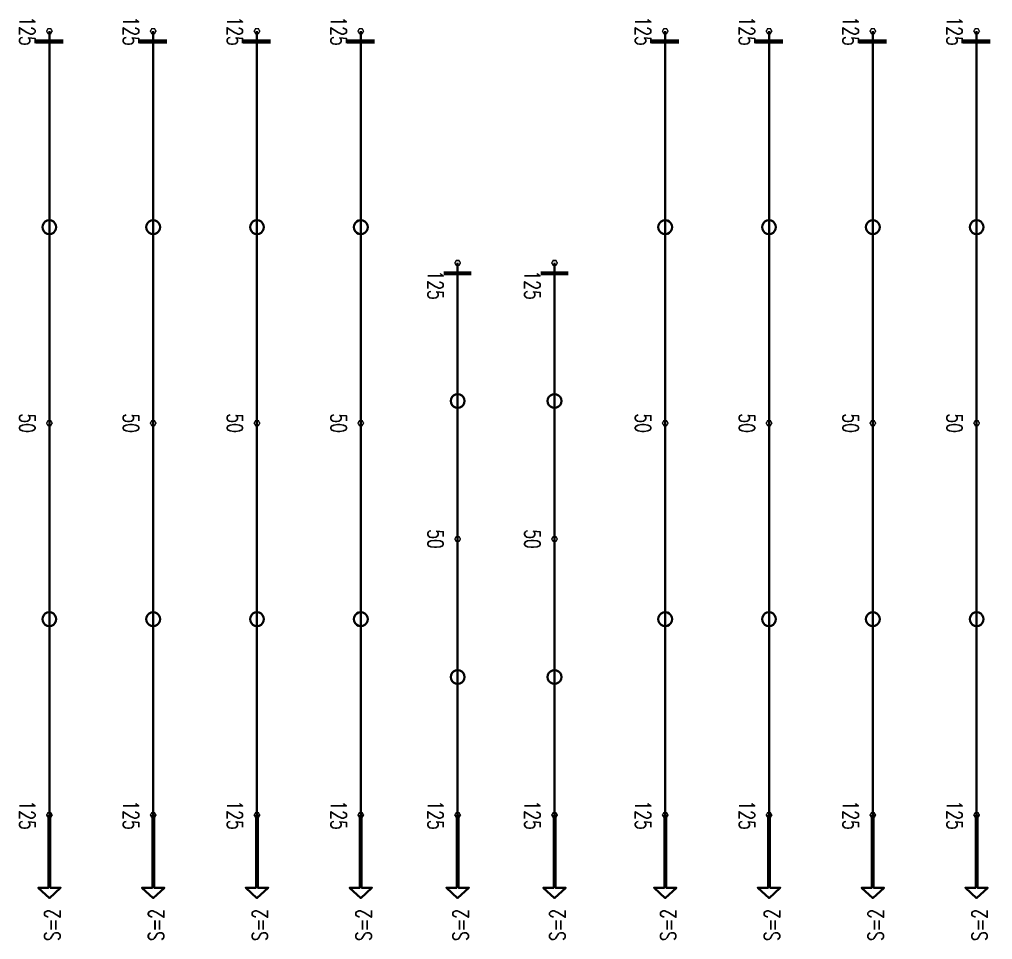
# Model space of a CAD drawing. Header units: millimetres. Extents: x 130150 to 587758, y -25561 to 50684.
# Drawn here: x 537668 to 551730, y 6472 to 19769 of the extents above; entities that cross this region are included whole.
import ezdxf

# ---------------------------------------------------------------- set-up
doc = ezdxf.new("R2010")
doc.units = ezdxf.units.MM
doc.layers.add('Current plane_Column', color=7, linetype='Continuous', true_color=0x4b00ff)
doc.layers.add('NDC_S-TENDON', color=6, linetype='Continuous', lineweight=35)
doc.layers.add('NDC_S_ANNO', color=7, linetype='Continuous', lineweight=20)
doc.styles.add('NDC_ANNO', font='', dxfattribs={"width": 0.8})
doc.styles.get('NDC_ANNO').set_extended_font_data('Dotum')

# ---------------------------------------------------------------- blocks, each defined once
blk = doc.blocks.new('HTB TDY')
at = {"layer": 'NDC_S-TENDON', "linetype": 'Continuous'}
for points, elevation in [([(29390, 10100, 20, 20, 0), (29370, 10135, 20, 20, 0), (29330, 10135, 20, 20, 0), (29310, 10100, 20, 20, 0), (29330, 10065, 20, 20, 0), (29370, 10065, 20, 20, 0)], 3575), ([(29390, 10100, 20, 20, 0), (29370, 10135, 20, 20, 0), (29330, 10135, 20, 20, 0), (29310, 10100, 20, 20, 0), (29330, 10065, 20, 20, 0), (29370, 10065, 20, 20, 0)], 3575), ([(30890, 10100, 20, 20, 0), (30870, 10135, 20, 20, 0), (30830, 10135, 20, 20, 0), (30810, 10100, 20, 20, 0), (30830, 10065, 20, 20, 0), (30870, 10065, 20, 20, 0)], 3575), ([(30890, 10100, 20, 20, 0), (30870, 10135, 20, 20, 0), (30830, 10135, 20, 20, 0), (30810, 10100, 20, 20, 0), (30830, 10065, 20, 20, 0), (30870, 10065, 20, 20, 0)], 3575), ([(30890, 10100, 20, 20, 0), (30870, 10135, 20, 20, 0), (30830, 10135, 20, 20, 0), (30810, 10100, 20, 20, 0), (30830, 10065, 20, 20, 0), (30870, 10065, 20, 20, 0)], 3575), ([(30890, 10100, 20, 20, 0), (30870, 10135, 20, 20, 0), (30830, 10135, 20, 20, 0), (30810, 10100, 20, 20, 0), (30830, 10065, 20, 20, 0), (30870, 10065, 20, 20, 0)], 3575), ([(32390, 10100, 20, 20, 0), (32370, 10135, 20, 20, 0), (32330, 10135, 20, 20, 0), (32310, 10100, 20, 20, 0), (32330, 10065, 20, 20, 0), (32370, 10065, 20, 20, 0)], 3575), ([(32390, 10100, 20, 20, 0), (32370, 10135, 20, 20, 0), (32330, 10135, 20, 20, 0), (32310, 10100, 20, 20, 0), (32330, 10065, 20, 20, 0), (32370, 10065, 20, 20, 0)], 3575), ([(33890, 10100, 20, 20, 0), (33870, 10135, 20, 20, 0), (33830, 10135, 20, 20, 0), (33810, 10100, 20, 20, 0), (33830, 10065, 20, 20, 0), (33870, 10065, 20, 20, 0)], 3575), ([(33890, 10100, 20, 20, 0), (33870, 10135, 20, 20, 0), (33830, 10135, 20, 20, 0), (33810, 10100, 20, 20, 0), (33830, 10065, 20, 20, 0), (33870, 10065, 20, 20, 0)], 3575), ([(38290, 10100, 20, 20, 0), (38270, 10135, 20, 20, 0), (38230, 10135, 20, 20, 0), (38210, 10100, 20, 20, 0), (38230, 10065, 20, 20, 0), (38270, 10065, 20, 20, 0)], 3575), ([(38290, 10100, 20, 20, 0), (38270, 10135, 20, 20, 0), (38230, 10135, 20, 20, 0), (38210, 10100, 20, 20, 0), (38230, 10065, 20, 20, 0), (38270, 10065, 20, 20, 0)], 3575), ([(39790, 10100, 20, 20, 0), (39770, 10135, 20, 20, 0), (39730, 10135, 20, 20, 0), (39710, 10100, 20, 20, 0), (39730, 10065, 20, 20, 0), (39770, 10065, 20, 20, 0)], 3575), ([(39790, 10100, 20, 20, 0), (39770, 10135, 20, 20, 0), (39730, 10135, 20, 20, 0), (39710, 10100, 20, 20, 0), (39730, 10065, 20, 20, 0), (39770, 10065, 20, 20, 0)], 3575), ([(41290, 10100, 20, 20, 0), (41270, 10135, 20, 20, 0), (41230, 10135, 20, 20, 0), (41210, 10100, 20, 20, 0), (41230, 10065, 20, 20, 0), (41270, 10065, 20, 20, 0)], 3575), ([(41290, 10100, 20, 20, 0), (41270, 10135, 20, 20, 0), (41230, 10135, 20, 20, 0), (41210, 10100, 20, 20, 0), (41230, 10065, 20, 20, 0), (41270, 10065, 20, 20, 0)], 3575), ([(42790, 10100, 20, 20, 0), (42770, 10135, 20, 20, 0), (42730, 10135, 20, 20, 0), (42710, 10100, 20, 20, 0), (42730, 10065, 20, 20, 0), (42770, 10065, 20, 20, 0)], 3575), ([(42790, 10100, 20, 20, 0), (42770, 10135, 20, 20, 0), (42730, 10135, 20, 20, 0), (42710, 10100, 20, 20, 0), (42730, 10065, 20, 20, 0), (42770, 10065, 20, 20, 0)], 3575), ([(35290, 6750, 20, 20, 0), (35270, 6785, 20, 20, 0), (35230, 6785, 20, 20, 0), (35210, 6750, 20, 20, 0), (35230, 6715, 20, 20, 0), (35270, 6715, 20, 20, 0)], 3575), ([(35290, 6750, 20, 20, 0), (35270, 6785, 20, 20, 0), (35230, 6785, 20, 20, 0), (35210, 6750, 20, 20, 0), (35230, 6715, 20, 20, 0), (35270, 6715, 20, 20, 0)], 3575), ([(36690, 6750, 20, 20, 0), (36670, 6785, 20, 20, 0), (36630, 6785, 20, 20, 0), (36610, 6750, 20, 20, 0), (36630, 6715, 20, 20, 0), (36670, 6715, 20, 20, 0)], 3575), ([(36690, 6750, 20, 20, 0), (36670, 6785, 20, 20, 0), (36630, 6785, 20, 20, 0), (36610, 6750, 20, 20, 0), (36630, 6715, 20, 20, 0), (36670, 6715, 20, 20, 0)], 3575), ([(29390, 4435, 20, 20, 0), (29370, 4470, 20, 20, 0), (29330, 4470, 20, 20, 0), (29310, 4435, 20, 20, 0), (29330, 4400, 20, 20, 0), (29370, 4400, 20, 20, 0)], 3500), ([(29390, 4435, 20, 20, 0), (29370, 4470, 20, 20, 0), (29330, 4470, 20, 20, 0), (29310, 4435, 20, 20, 0), (29330, 4400, 20, 20, 0), (29370, 4400, 20, 20, 0)], 3500), ([(30890, 4435, 20, 20, 0), (30870, 4470, 20, 20, 0), (30830, 4470, 20, 20, 0), (30810, 4435, 20, 20, 0), (30830, 4400, 20, 20, 0), (30870, 4400, 20, 20, 0)], 3500), ([(30890, 4435, 20, 20, 0), (30870, 4470, 20, 20, 0), (30830, 4470, 20, 20, 0), (30810, 4435, 20, 20, 0), (30830, 4400, 20, 20, 0), (30870, 4400, 20, 20, 0)], 3500), ([(30890, 4435, 20, 20, 0), (30870, 4470, 20, 20, 0), (30830, 4470, 20, 20, 0), (30810, 4435, 20, 20, 0), (30830, 4400, 20, 20, 0), (30870, 4400, 20, 20, 0)], 3500), ([(30890, 4435, 20, 20, 0), (30870, 4470, 20, 20, 0), (30830, 4470, 20, 20, 0), (30810, 4435, 20, 20, 0), (30830, 4400, 20, 20, 0), (30870, 4400, 20, 20, 0)], 3500), ([(32390, 4435, 20, 20, 0), (32370, 4470, 20, 20, 0), (32330, 4470, 20, 20, 0), (32310, 4435, 20, 20, 0), (32330, 4400, 20, 20, 0), (32370, 4400, 20, 20, 0)], 3500), ([(32390, 4435, 20, 20, 0), (32370, 4470, 20, 20, 0), (32330, 4470, 20, 20, 0), (32310, 4435, 20, 20, 0), (32330, 4400, 20, 20, 0), (32370, 4400, 20, 20, 0)], 3500), ([(33890, 4435, 20, 20, 0), (33870, 4470, 20, 20, 0), (33830, 4470, 20, 20, 0), (33810, 4435, 20, 20, 0), (33830, 4400, 20, 20, 0), (33870, 4400, 20, 20, 0)], 3500), ([(33890, 4435, 20, 20, 0), (33870, 4470, 20, 20, 0), (33830, 4470, 20, 20, 0), (33810, 4435, 20, 20, 0), (33830, 4400, 20, 20, 0), (33870, 4400, 20, 20, 0)], 3500), ([(38290, 4435, 20, 20, 0), (38270, 4470, 20, 20, 0), (38230, 4470, 20, 20, 0), (38210, 4435, 20, 20, 0), (38230, 4400, 20, 20, 0), (38270, 4400, 20, 20, 0)], 3500), ([(38290, 4435, 20, 20, 0), (38270, 4470, 20, 20, 0), (38230, 4470, 20, 20, 0), (38210, 4435, 20, 20, 0), (38230, 4400, 20, 20, 0), (38270, 4400, 20, 20, 0)], 3500), ([(39790, 4435, 20, 20, 0), (39770, 4470, 20, 20, 0), (39730, 4470, 20, 20, 0), (39710, 4435, 20, 20, 0), (39730, 4400, 20, 20, 0), (39770, 4400, 20, 20, 0)], 3500), ([(39790, 4435, 20, 20, 0), (39770, 4470, 20, 20, 0), (39730, 4470, 20, 20, 0), (39710, 4435, 20, 20, 0), (39730, 4400, 20, 20, 0), (39770, 4400, 20, 20, 0)], 3500), ([(41290, 4435, 20, 20, 0), (41270, 4470, 20, 20, 0), (41230, 4470, 20, 20, 0), (41210, 4435, 20, 20, 0), (41230, 4400, 20, 20, 0), (41270, 4400, 20, 20, 0)], 3500), ([(41290, 4435, 20, 20, 0), (41270, 4470, 20, 20, 0), (41230, 4470, 20, 20, 0), (41210, 4435, 20, 20, 0), (41230, 4400, 20, 20, 0), (41270, 4400, 20, 20, 0)], 3500), ([(42790, 4435, 20, 20, 0), (42770, 4470, 20, 20, 0), (42730, 4470, 20, 20, 0), (42710, 4435, 20, 20, 0), (42730, 4400, 20, 20, 0), (42770, 4400, 20, 20, 0)], 3500), ([(42790, 4435, 20, 20, 0), (42770, 4470, 20, 20, 0), (42730, 4470, 20, 20, 0), (42710, 4435, 20, 20, 0), (42730, 4400, 20, 20, 0), (42770, 4400, 20, 20, 0)], 3500), ([(35290, 2760, 20, 20, 0), (35270, 2795, 20, 20, 0), (35230, 2795, 20, 20, 0), (35210, 2760, 20, 20, 0), (35230, 2725, 20, 20, 0), (35270, 2725, 20, 20, 0)], 3500), ([(35290, 2760, 20, 20, 0), (35270, 2795, 20, 20, 0), (35230, 2795, 20, 20, 0), (35210, 2760, 20, 20, 0), (35230, 2725, 20, 20, 0), (35270, 2725, 20, 20, 0)], 3500), ([(36690, 2760, 20, 20, 0), (36670, 2795, 20, 20, 0), (36630, 2795, 20, 20, 0), (36610, 2760, 20, 20, 0), (36630, 2725, 20, 20, 0), (36670, 2725, 20, 20, 0)], 3500), ([(36690, 2760, 20, 20, 0), (36670, 2795, 20, 20, 0), (36630, 2795, 20, 20, 0), (36610, 2760, 20, 20, 0), (36630, 2725, 20, 20, 0), (36670, 2725, 20, 20, 0)], 3500), ([(29390, -1230, 20, 20, 0), (29370, -1195, 20, 20, 0), (29330, -1195, 20, 20, 0), (29310, -1230, 20, 20, 0), (29330, -1265, 20, 20, 0), (29370, -1265, 20, 20, 0)], 3575), ([(29390, -1230, 20, 20, 0), (29370, -1195, 20, 20, 0), (29330, -1195, 20, 20, 0), (29310, -1230, 20, 20, 0), (29330, -1265, 20, 20, 0), (29370, -1265, 20, 20, 0)], 3575), ([(30890, -1230, 20, 20, 0), (30870, -1195, 20, 20, 0), (30830, -1195, 20, 20, 0), (30810, -1230, 20, 20, 0), (30830, -1265, 20, 20, 0), (30870, -1265, 20, 20, 0)], 3575), ([(30890, -1230, 20, 20, 0), (30870, -1195, 20, 20, 0), (30830, -1195, 20, 20, 0), (30810, -1230, 20, 20, 0), (30830, -1265, 20, 20, 0), (30870, -1265, 20, 20, 0)], 3575), ([(30890, -1230, 20, 20, 0), (30870, -1195, 20, 20, 0), (30830, -1195, 20, 20, 0), (30810, -1230, 20, 20, 0), (30830, -1265, 20, 20, 0), (30870, -1265, 20, 20, 0)], 3575), ([(30890, -1230, 20, 20, 0), (30870, -1195, 20, 20, 0), (30830, -1195, 20, 20, 0), (30810, -1230, 20, 20, 0), (30830, -1265, 20, 20, 0), (30870, -1265, 20, 20, 0)], 3575), ([(32390, -1230, 20, 20, 0), (32370, -1195, 20, 20, 0), (32330, -1195, 20, 20, 0), (32310, -1230, 20, 20, 0), (32330, -1265, 20, 20, 0), (32370, -1265, 20, 20, 0)], 3575), ([(32390, -1230, 20, 20, 0), (32370, -1195, 20, 20, 0), (32330, -1195, 20, 20, 0), (32310, -1230, 20, 20, 0), (32330, -1265, 20, 20, 0), (32370, -1265, 20, 20, 0)], 3575), ([(33890, -1230, 20, 20, 0), (33870, -1195, 20, 20, 0), (33830, -1195, 20, 20, 0), (33810, -1230, 20, 20, 0), (33830, -1265, 20, 20, 0), (33870, -1265, 20, 20, 0)], 3575), ([(33890, -1230, 20, 20, 0), (33870, -1195, 20, 20, 0), (33830, -1195, 20, 20, 0), (33810, -1230, 20, 20, 0), (33830, -1265, 20, 20, 0), (33870, -1265, 20, 20, 0)], 3575), ([(35290, -1230, 20, 20, 0), (35270, -1195, 20, 20, 0), (35230, -1195, 20, 20, 0), (35210, -1230, 20, 20, 0), (35230, -1265, 20, 20, 0), (35270, -1265, 20, 20, 0)], 3575), ([(35290, -1230, 20, 20, 0), (35270, -1195, 20, 20, 0), (35230, -1195, 20, 20, 0), (35210, -1230, 20, 20, 0), (35230, -1265, 20, 20, 0), (35270, -1265, 20, 20, 0)], 3575), ([(36690, -1230, 20, 20, 0), (36670, -1195, 20, 20, 0), (36630, -1195, 20, 20, 0), (36610, -1230, 20, 20, 0), (36630, -1265, 20, 20, 0), (36670, -1265, 20, 20, 0)], 3575), ([(36690, -1230, 20, 20, 0), (36670, -1195, 20, 20, 0), (36630, -1195, 20, 20, 0), (36610, -1230, 20, 20, 0), (36630, -1265, 20, 20, 0), (36670, -1265, 20, 20, 0)], 3575), ([(38290, -1230, 20, 20, 0), (38270, -1195, 20, 20, 0), (38230, -1195, 20, 20, 0), (38210, -1230, 20, 20, 0), (38230, -1265, 20, 20, 0), (38270, -1265, 20, 20, 0)], 3575), ([(38290, -1230, 20, 20, 0), (38270, -1195, 20, 20, 0), (38230, -1195, 20, 20, 0), (38210, -1230, 20, 20, 0), (38230, -1265, 20, 20, 0), (38270, -1265, 20, 20, 0)], 3575), ([(39790, -1230, 20, 20, 0), (39770, -1195, 20, 20, 0), (39730, -1195, 20, 20, 0), (39710, -1230, 20, 20, 0), (39730, -1265, 20, 20, 0), (39770, -1265, 20, 20, 0)], 3575), ([(39790, -1230, 20, 20, 0), (39770, -1195, 20, 20, 0), (39730, -1195, 20, 20, 0), (39710, -1230, 20, 20, 0), (39730, -1265, 20, 20, 0), (39770, -1265, 20, 20, 0)], 3575), ([(41290, -1230, 20, 20, 0), (41270, -1195, 20, 20, 0), (41230, -1195, 20, 20, 0), (41210, -1230, 20, 20, 0), (41230, -1265, 20, 20, 0), (41270, -1265, 20, 20, 0)], 3575), ([(41290, -1230, 20, 20, 0), (41270, -1195, 20, 20, 0), (41230, -1195, 20, 20, 0), (41210, -1230, 20, 20, 0), (41230, -1265, 20, 20, 0), (41270, -1265, 20, 20, 0)], 3575), ([(42790, -1230, 20, 20, 0), (42770, -1195, 20, 20, 0), (42730, -1195, 20, 20, 0), (42710, -1230, 20, 20, 0), (42730, -1265, 20, 20, 0), (42770, -1265, 20, 20, 0)], 3575), ([(42790, -1230, 20, 20, 0), (42770, -1195, 20, 20, 0), (42730, -1195, 20, 20, 0), (42710, -1230, 20, 20, 0), (42730, -1265, 20, 20, 0), (42770, -1265, 20, 20, 0)], 3575)]:
    blk.add_lwpolyline(points, format="xyseb", close=True, dxfattribs=dict(at, elevation=elevation))
at = {"layer": 'NDC_S-TENDON', "linetype": 'Continuous', "elevation": 3575}
for points in [[(29550, 9950, 60, 60, 0), (29150, 9950, 60, 60, 0)], [(31050, 9950, 60, 60, 0), (30650, 9950, 60, 60, 0)], [(31050, 9950, 60, 60, 0), (30650, 9950, 60, 60, 0)], [(32550, 9950, 60, 60, 0), (32150, 9950, 60, 60, 0)], [(34050, 9950, 60, 60, 0), (33650, 9950, 60, 60, 0)], [(38450, 9950, 60, 60, 0), (38050, 9950, 60, 60, 0)], [(39950, 9950, 60, 60, 0), (39550, 9950, 60, 60, 0)], [(41450, 9950, 60, 60, 0), (41050, 9950, 60, 60, 0)], [(42950, 9950, 60, 60, 0), (42550, 9950, 60, 60, 0)], [(35450, 6600, 60, 60, 0), (35050, 6600, 60, 60, 0)], [(36850, 6600, 60, 60, 0), (36450, 6600, 60, 60, 0)]]:
    blk.add_lwpolyline(points, format="xyseb", dxfattribs=at)
at = {"layer": 'NDC_S-TENDON', "linetype": 'Continuous'}
for points, elevation in [([(29350, 7167), (29381, 7172), (29409, 7187), (29431, 7209), (29445, 7237), (29450, 7267), (29445, 7298), (29431, 7326), (29409, 7348), (29381, 7363), (29350, 7367), (29319, 7363), (29291, 7348), (29269, 7326), (29255, 7298), (29250, 7267), (29255, 7237), (29269, 7209), (29291, 7187), (29319, 7172), (29350, 7167)], 3532), ([(30850, 7167), (30881, 7172), (30909, 7187), (30931, 7209), (30945, 7237), (30950, 7267), (30945, 7298), (30931, 7326), (30909, 7348), (30881, 7363), (30850, 7367), (30819, 7363), (30791, 7348), (30769, 7326), (30755, 7298), (30750, 7267), (30755, 7237), (30769, 7209), (30791, 7187), (30819, 7172), (30850, 7167)], 3532), ([(30850, 7167), (30881, 7172), (30909, 7187), (30931, 7209), (30945, 7237), (30950, 7267), (30945, 7298), (30931, 7326), (30909, 7348), (30881, 7363), (30850, 7367), (30819, 7363), (30791, 7348), (30769, 7326), (30755, 7298), (30750, 7267), (30755, 7237), (30769, 7209), (30791, 7187), (30819, 7172), (30850, 7167)], 3532), ([(32350, 7167), (32381, 7172), (32409, 7187), (32431, 7209), (32445, 7237), (32450, 7267), (32445, 7298), (32431, 7326), (32409, 7348), (32381, 7363), (32350, 7367), (32319, 7363), (32291, 7348), (32269, 7326), (32255, 7298), (32250, 7267), (32255, 7237), (32269, 7209), (32291, 7187), (32319, 7172), (32350, 7167)], 3532), ([(33850, 7167), (33881, 7172), (33909, 7187), (33931, 7209), (33945, 7237), (33950, 7267), (33945, 7298), (33931, 7326), (33909, 7348), (33881, 7363), (33850, 7367), (33819, 7363), (33791, 7348), (33769, 7326), (33755, 7298), (33750, 7267), (33755, 7237), (33769, 7209), (33791, 7187), (33819, 7172), (33850, 7167)], 3532), ([(38250, 7167), (38281, 7172), (38309, 7187), (38331, 7209), (38345, 7237), (38350, 7267), (38345, 7298), (38331, 7326), (38309, 7348), (38281, 7363), (38250, 7367), (38219, 7363), (38191, 7348), (38169, 7326), (38155, 7298), (38150, 7267), (38155, 7237), (38169, 7209), (38191, 7187), (38219, 7172), (38250, 7167)], 3532), ([(39750, 7167), (39781, 7172), (39809, 7187), (39831, 7209), (39845, 7237), (39850, 7267), (39845, 7298), (39831, 7326), (39809, 7348), (39781, 7363), (39750, 7367), (39719, 7363), (39691, 7348), (39669, 7326), (39655, 7298), (39650, 7267), (39655, 7237), (39669, 7209), (39691, 7187), (39719, 7172), (39750, 7167)], 3532), ([(41250, 7167), (41281, 7172), (41309, 7187), (41331, 7209), (41345, 7237), (41350, 7267), (41345, 7298), (41331, 7326), (41309, 7348), (41281, 7363), (41250, 7367), (41219, 7363), (41191, 7348), (41169, 7326), (41155, 7298), (41150, 7267), (41155, 7237), (41169, 7209), (41191, 7187), (41219, 7172), (41250, 7167)], 3532), ([(42750, 7167), (42781, 7172), (42809, 7187), (42831, 7209), (42845, 7237), (42850, 7267), (42845, 7298), (42831, 7326), (42809, 7348), (42781, 7363), (42750, 7367), (42719, 7363), (42691, 7348), (42669, 7326), (42655, 7298), (42650, 7267), (42655, 7237), (42669, 7209), (42691, 7187), (42719, 7172), (42750, 7167)], 3532), ([(35250, 4655), (35281, 4660), (35309, 4674), (35331, 4696), (35345, 4724), (35350, 4755), (35345, 4786), (35331, 4814), (35309, 4836), (35281, 4850), (35250, 4855), (35219, 4850), (35191, 4836), (35169, 4814), (35155, 4786), (35150, 4755), (35155, 4724), (35169, 4696), (35191, 4674), (35219, 4660), (35250, 4655)], 3532), ([(36650, 4655), (36681, 4660), (36709, 4674), (36731, 4696), (36745, 4724), (36750, 4755), (36745, 4786), (36731, 4814), (36709, 4836), (36681, 4850), (36650, 4855), (36619, 4850), (36591, 4836), (36569, 4814), (36555, 4786), (36550, 4755), (36555, 4724), (36569, 4696), (36591, 4674), (36619, 4660), (36650, 4655)], 3532), ([(29350, 1502), (29381, 1507), (29409, 1522), (29431, 1544), (29445, 1572), (29450, 1602), (29445, 1633), (29431, 1661), (29409, 1683), (29381, 1698), (29350, 1702), (29319, 1698), (29291, 1683), (29269, 1661), (29255, 1633), (29250, 1602), (29255, 1572), (29269, 1544), (29291, 1522), (29319, 1507), (29350, 1502)], 3532), ([(30850, 1502), (30881, 1507), (30909, 1522), (30931, 1544), (30945, 1572), (30950, 1602), (30945, 1633), (30931, 1661), (30909, 1683), (30881, 1698), (30850, 1702), (30819, 1698), (30791, 1683), (30769, 1661), (30755, 1633), (30750, 1602), (30755, 1572), (30769, 1544), (30791, 1522), (30819, 1507), (30850, 1502)], 3532), ([(30850, 1502), (30881, 1507), (30909, 1522), (30931, 1544), (30945, 1572), (30950, 1602), (30945, 1633), (30931, 1661), (30909, 1683), (30881, 1698), (30850, 1702), (30819, 1698), (30791, 1683), (30769, 1661), (30755, 1633), (30750, 1602), (30755, 1572), (30769, 1544), (30791, 1522), (30819, 1507), (30850, 1502)], 3532), ([(32350, 1502), (32381, 1507), (32409, 1522), (32431, 1544), (32445, 1572), (32450, 1602), (32445, 1633), (32431, 1661), (32409, 1683), (32381, 1698), (32350, 1702), (32319, 1698), (32291, 1683), (32269, 1661), (32255, 1633), (32250, 1602), (32255, 1572), (32269, 1544), (32291, 1522), (32319, 1507), (32350, 1502)], 3532), ([(33850, 1502), (33881, 1507), (33909, 1522), (33931, 1544), (33945, 1572), (33950, 1602), (33945, 1633), (33931, 1661), (33909, 1683), (33881, 1698), (33850, 1702), (33819, 1698), (33791, 1683), (33769, 1661), (33755, 1633), (33750, 1602), (33755, 1572), (33769, 1544), (33791, 1522), (33819, 1507), (33850, 1502)], 3532), ([(38250, 1502), (38281, 1507), (38309, 1522), (38331, 1544), (38345, 1572), (38350, 1602), (38345, 1633), (38331, 1661), (38309, 1683), (38281, 1698), (38250, 1702), (38219, 1698), (38191, 1683), (38169, 1661), (38155, 1633), (38150, 1602), (38155, 1572), (38169, 1544), (38191, 1522), (38219, 1507), (38250, 1502)], 3532), ([(39750, 1502), (39781, 1507), (39809, 1522), (39831, 1544), (39845, 1572), (39850, 1602), (39845, 1633), (39831, 1661), (39809, 1683), (39781, 1698), (39750, 1702), (39719, 1698), (39691, 1683), (39669, 1661), (39655, 1633), (39650, 1602), (39655, 1572), (39669, 1544), (39691, 1522), (39719, 1507), (39750, 1502)], 3532), ([(41250, 1502), (41281, 1507), (41309, 1522), (41331, 1544), (41345, 1572), (41350, 1602), (41345, 1633), (41331, 1661), (41309, 1683), (41281, 1698), (41250, 1702), (41219, 1698), (41191, 1683), (41169, 1661), (41155, 1633), (41150, 1602), (41155, 1572), (41169, 1544), (41191, 1522), (41219, 1507), (41250, 1502)], 3532), ([(42750, 1502), (42781, 1507), (42809, 1522), (42831, 1544), (42845, 1572), (42850, 1602), (42845, 1633), (42831, 1661), (42809, 1683), (42781, 1698), (42750, 1702), (42719, 1698), (42691, 1683), (42669, 1661), (42655, 1633), (42650, 1602), (42655, 1572), (42669, 1544), (42691, 1522), (42719, 1507), (42750, 1502)], 3532), ([(35250, 665), (35281, 670), (35309, 684), (35331, 706), (35345, 734), (35350, 765), (35345, 796), (35331, 824), (35309, 846), (35281, 860), (35250, 865), (35219, 860), (35191, 846), (35169, 824), (35155, 796), (35150, 765), (35155, 734), (35169, 706), (35191, 684), (35219, 670), (35250, 665)], 3532), ([(36650, 665), (36681, 670), (36709, 684), (36731, 706), (36745, 734), (36750, 765), (36745, 796), (36731, 824), (36709, 846), (36681, 860), (36650, 865), (36619, 860), (36591, 846), (36569, 824), (36555, 796), (36550, 765), (36555, 734), (36569, 706), (36591, 684), (36619, 670), (36650, 665)], 3532), ([(29338, -1230), (29338, -2280), (29188, -2280), (29350, -2430), (29512, -2280), (29362, -2280), (29362, -1230)], 3575), ([(30838, -1230), (30838, -2280), (30688, -2280), (30850, -2430), (31012, -2280), (30862, -2280), (30862, -1230)], 3575), ([(30838, -1230), (30838, -2280), (30688, -2280), (30850, -2430), (31012, -2280), (30862, -2280), (30862, -1230)], 3575), ([(32338, -1230), (32338, -2280), (32188, -2280), (32350, -2430), (32512, -2280), (32362, -2280), (32362, -1230)], 3575), ([(33838, -1230), (33838, -2280), (33688, -2280), (33850, -2430), (34012, -2280), (33862, -2280), (33862, -1230)], 3575), ([(35238, -1230), (35238, -2280), (35088, -2280), (35250, -2430), (35412, -2280), (35262, -2280), (35262, -1230)], 3575), ([(36638, -1230), (36638, -2280), (36488, -2280), (36650, -2430), (36812, -2280), (36662, -2280), (36662, -1230)], 3575), ([(38238, -1230), (38238, -2280), (38088, -2280), (38250, -2430), (38412, -2280), (38262, -2280), (38262, -1230)], 3575), ([(39738, -1230), (39738, -2280), (39588, -2280), (39750, -2430), (39912, -2280), (39762, -2280), (39762, -1230)], 3575), ([(41238, -1230), (41238, -2280), (41088, -2280), (41250, -2430), (41412, -2280), (41262, -2280), (41262, -1230)], 3575), ([(42738, -1230), (42738, -2280), (42588, -2280), (42750, -2430), (42912, -2280), (42762, -2280), (42762, -1230)], 3575)]:
    blk.add_lwpolyline(points, close=True, dxfattribs=dict(at, elevation=elevation))
for points in [[(29350, -1230, 3575), (29350, -475, 3572), (29350, 281, 3562), (29350, 1036, 3545), (29350, 2169, 3520), (29350, 3302, 3505), (29350, 4435, 3500), (29350, 5568, 3505), (29350, 6701, 3520), (29350, 7834, 3545), (29350, 8589, 3562), (29350, 9345, 3572), (29350, 10100, 3575)], [(30850, -1230, 3575), (30850, -475, 3572), (30850, 281, 3562), (30850, 1036, 3545), (30850, 2169, 3520), (30850, 3302, 3505), (30850, 4435, 3500), (30850, 5568, 3505), (30850, 6701, 3520), (30850, 7834, 3545), (30850, 8589, 3562), (30850, 9345, 3572), (30850, 10100, 3575)], [(30850, -1230, 3575), (30850, -475, 3572), (30850, 281, 3562), (30850, 1036, 3545), (30850, 1886, 3525), (30850, 2735, 3511), (30850, 3585, 3503), (30850, 4435, 3500), (30850, 5285, 3503), (30850, 6134, 3511), (30850, 6984, 3525), (30850, 7834, 3545), (30850, 8589, 3562), (30850, 9345, 3572), (30850, 10100, 3575)], [(32350, -1230, 3575), (32350, -475, 3572), (32350, 281, 3562), (32350, 1036, 3545), (32350, 2169, 3520), (32350, 3302, 3505), (32350, 4435, 3500), (32350, 5568, 3505), (32350, 6701, 3520), (32350, 7834, 3545), (32350, 8589, 3562), (32350, 9345, 3572), (32350, 10100, 3575)], [(33850, -1230, 3575), (33850, -475, 3572), (33850, 281, 3562), (33850, 1036, 3545), (33850, 2169, 3520), (33850, 3302, 3505), (33850, 4435, 3500), (33850, 5568, 3505), (33850, 6701, 3520), (33850, 7834, 3545), (33850, 8589, 3562), (33850, 9345, 3572), (33850, 10100, 3575)], [(38250, -1230, 3575), (38250, -475, 3572), (38250, 281, 3562), (38250, 1036, 3545), (38250, 2169, 3520), (38250, 3302, 3505), (38250, 4435, 3500), (38250, 5568, 3505), (38250, 6701, 3520), (38250, 7834, 3545), (38250, 8589, 3562), (38250, 9345, 3572), (38250, 10100, 3575)], [(39750, -1230, 3575), (39750, -475, 3572), (39750, 281, 3562), (39750, 1036, 3545), (39750, 2169, 3520), (39750, 3302, 3505), (39750, 4435, 3500), (39750, 5568, 3505), (39750, 6701, 3520), (39750, 7834, 3545), (39750, 8589, 3562), (39750, 9345, 3572), (39750, 10100, 3575)], [(41250, -1230, 3575), (41250, -475, 3572), (41250, 281, 3562), (41250, 1036, 3545), (41250, 2169, 3520), (41250, 3302, 3505), (41250, 4435, 3500), (41250, 5568, 3505), (41250, 6701, 3520), (41250, 7834, 3545), (41250, 8589, 3562), (41250, 9345, 3572), (41250, 10100, 3575)], [(42750, -1230, 3575), (42750, -475, 3572), (42750, 281, 3562), (42750, 1036, 3545), (42750, 2169, 3520), (42750, 3302, 3505), (42750, 4435, 3500), (42750, 5568, 3505), (42750, 6701, 3520), (42750, 7834, 3545), (42750, 8589, 3562), (42750, 9345, 3572), (42750, 10100, 3575)], [(35250, -1230, 3575), (35250, -698, 3572), (35250, -166, 3562), (35250, 366, 3545), (35250, 964, 3525), (35250, 1563, 3511), (35250, 2161, 3503), (35250, 2760, 3500), (35250, 3358, 3503), (35250, 3957, 3511), (35250, 4555, 3525), (35250, 5154, 3545), (35250, 5686, 3562), (35250, 6218, 3572), (35250, 6750, 3575)], [(36650, -1230, 3575), (36650, -698, 3572), (36650, -166, 3562), (36650, 366, 3545), (36650, 964, 3525), (36650, 1563, 3511), (36650, 2161, 3503), (36650, 2760, 3500), (36650, 3358, 3503), (36650, 3957, 3511), (36650, 4555, 3525), (36650, 5154, 3545), (36650, 5686, 3562), (36650, 6218, 3572), (36650, 6750, 3575)]]:
    blk.add_polyline3d(points, dxfattribs=at)
at = {"layer": 'NDC_S_ANNO', "linetype": 'Continuous', "char_height": 225, "attachment_point": 5, "line_spacing_factor": 0.75, "style": 'NDC_ANNO'}
for s, insert, rotation in [('\\FSTANDARD.shx;125', (29030, 10100, 3575), 270), ('\\FSTANDARD.shx;125', (30530, 10100, 3575), 270), ('\\FSTANDARD.shx;125', (30530, 10100, 3575), 270), ('\\FSTANDARD.shx;125', (32030, 10100, 3575), 270), ('\\FSTANDARD.shx;125', (33530, 10100, 3575), 270), ('\\FSTANDARD.shx;125', (37930, 10100, 3575), 270), ('\\FSTANDARD.shx;125', (39430, 10100, 3575), 270), ('\\FSTANDARD.shx;125', (40930, 10100, 3575), 270), ('\\FSTANDARD.shx;125', (42430, 10100, 3575), 270), ('\\FSTANDARD.shx;125', (34930, 6429, 3575), 270), ('\\FSTANDARD.shx;125', (36330, 6429, 3575), 270), ('\\FSTANDARD.shx;50', (29030, 4435, 3500), 270), ('\\FSTANDARD.shx;50', (30530, 4435, 3500), 270), ('\\FSTANDARD.shx;50', (30530, 4435, 3500), 270), ('\\FSTANDARD.shx;50', (32030, 4435, 3500), 270), ('\\FSTANDARD.shx;50', (33530, 4435, 3500), 270), ('\\FSTANDARD.shx;50', (37930, 4435, 3500), 270), ('\\FSTANDARD.shx;50', (39430, 4435, 3500), 270), ('\\FSTANDARD.shx;50', (40930, 4435, 3500), 270), ('\\FSTANDARD.shx;50', (42430, 4435, 3500), 270), ('\\FSTANDARD.shx;50', (34930, 2760, 3500), 270), ('\\FSTANDARD.shx;50', (36330, 2760, 3500), 270), ('\\FSTANDARD.shx;125', (29030, -1230, 3575), 270), ('\\FSTANDARD.shx;125', (30530, -1230, 3575), 270), ('\\FSTANDARD.shx;125', (30530, -1230, 3575), 270), ('\\FSTANDARD.shx;125', (32030, -1230, 3575), 270), ('\\FSTANDARD.shx;125', (33530, -1230, 3575), 270), ('\\FSTANDARD.shx;125', (34930, -1230, 3575), 270), ('\\FSTANDARD.shx;125', (36330, -1230, 3575), 270), ('\\FSTANDARD.shx;125', (37930, -1230, 3575), 270), ('\\FSTANDARD.shx;125', (39430, -1230, 3575), 270), ('\\FSTANDARD.shx;125', (40930, -1230, 3575), 270), ('\\FSTANDARD.shx;125', (42430, -1230, 3575), 270), ('\\FSTANDARD.shx;S=2', (29393, -2818, 3700), 90), ('\\FSTANDARD.shx;S=2', (30893, -2818, 3700), 90), ('\\FSTANDARD.shx;S=2', (30892, -2818, 3700), 90), ('\\FSTANDARD.shx;S=2', (32392, -2818, 3700), 90), ('\\FSTANDARD.shx;S=2', (33892, -2818, 3700), 90), ('\\FSTANDARD.shx;S=2', (35292, -2818, 3700), 90), ('\\FSTANDARD.shx;S=2', (36692, -2818, 3700), 90), ('\\FSTANDARD.shx;S=2', (38292, -2818, 3700), 90), ('\\FSTANDARD.shx;S=2', (39792, -2818, 3700), 90), ('\\FSTANDARD.shx;S=2', (41292, -2818, 3700), 90), ('\\FSTANDARD.shx;S=2', (42792, -2818, 3700), 90)]:
    blk.add_mtext(s, dxfattribs=dict(at, insert=insert, rotation=rotation))

msp = doc.modelspace()

# ---------------------------------------------------------------- block references
at = {"layer": 'Current plane_Column'}
msp.add_blockref('HTB TDY', (508750, 9500), dxfattribs=at)

doc.saveas('drawing.dxf')
